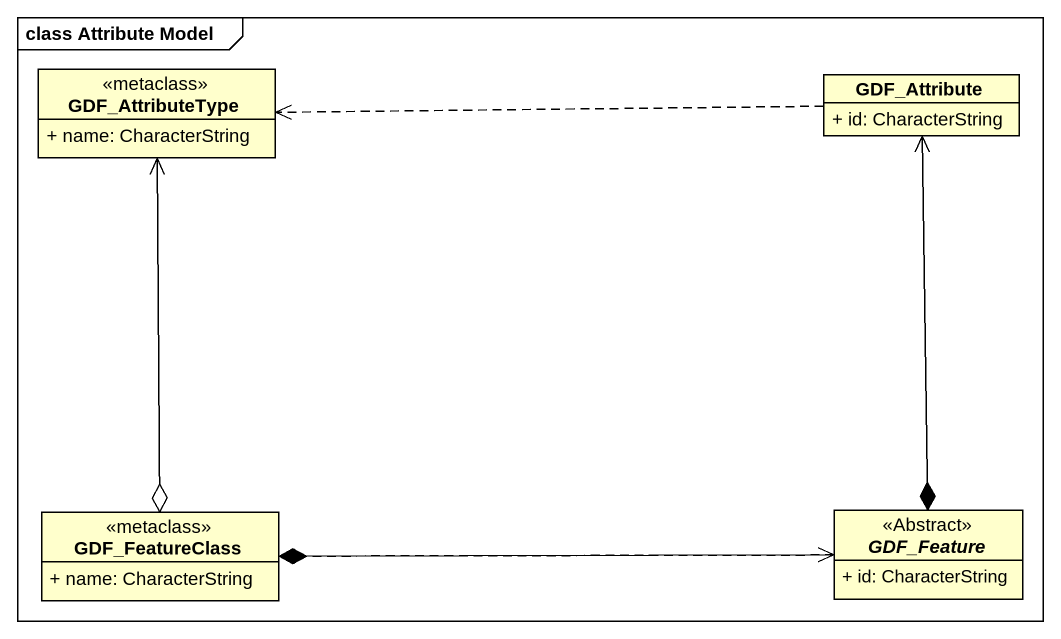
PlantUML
@startuml
mainframe class Attribute Model
hide circle
hide empty members
skinparam classAttributeIconSize 0
class GDF_AttributeType <<metaclass>> {
  + name: CharacterString
}
class GDF_Attribute {
  + id: CharacterString
}
class GDF_FeatureClass <<metaclass>> {
  + name: CharacterString
}
abstract class GDF_Feature <<Abstract>> {
  + id: CharacterString
}
GDF_Attribute .left.> GDF_AttributeType
GDF_FeatureClass o-up-> GDF_AttributeType
GDF_FeatureClass *-right-> GDF_Feature
GDF_Feature *-up-> GDF_Attribute
GDF_Feature .left.> GDF_FeatureClass
@enduml
